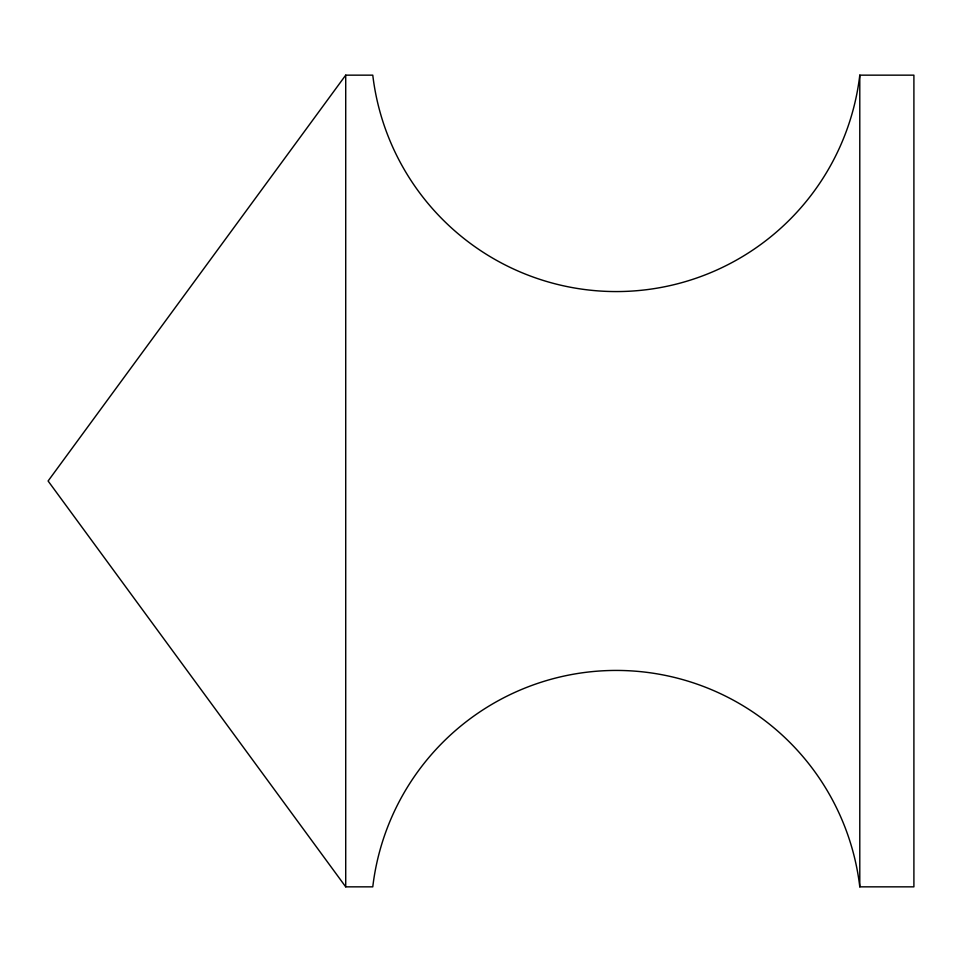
<?xml version="1.0" encoding="UTF-8"?>
<svg xmlns="http://www.w3.org/2000/svg" width="962" height="962" viewBox="0 0 962 962"><rect width="100%" height="100%" fill="white"/><g stroke="black" fill="none" stroke-linecap="round" stroke-linejoin="round"><path stroke-width="1.44" d="M345.719 75.156L48.1 481L345.719 886.844L372.775 886.844A245.202 245.202 0 0 1 859.787 886.844L913.9 886.844L913.9 75.156L859.787 75.156A245.202 245.202 0 0 1 372.775 75.156L345.719 75.156L345.719 886.844M859.787 75.156L859.787 886.844"/></g></svg>
